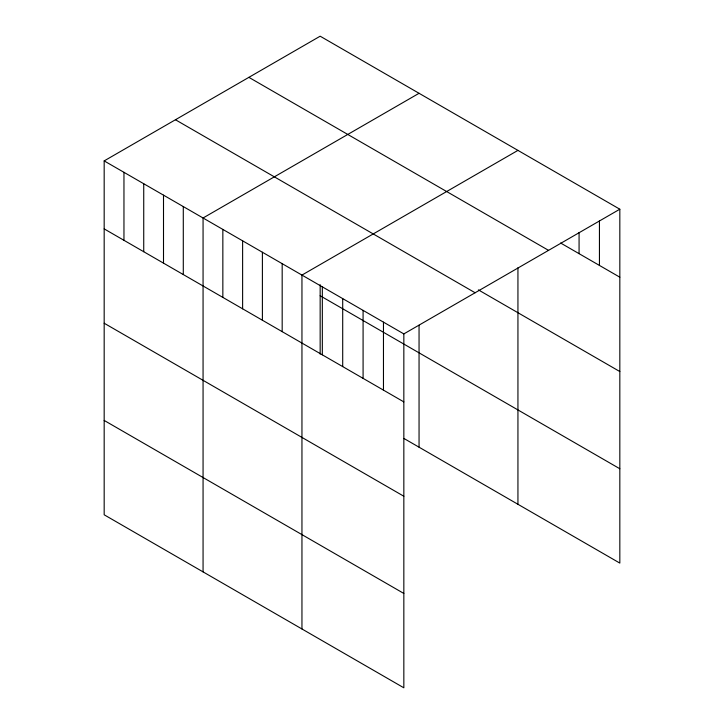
<?xml version="1.0" encoding="UTF-8"?>
<svg xmlns="http://www.w3.org/2000/svg" width="724" height="724" viewBox="0 0 724 724"><rect width="100%" height="100%" fill="white"/><g stroke="black" fill="none" stroke-linecap="round" stroke-linejoin="round"><path stroke-width="1.09" d="M104.175 160.9L403.838 333.909L403.838 687.8L104.175 514.791L104.175 160.9L320.162 36.2L619.825 209.209L619.825 563.1L403.983 438.491M419.051 93.296L203.064 217.987L203.064 571.888M517.941 150.384L301.953 275.084L301.953 628.975M403.838 333.909L619.825 209.209M560.629 243.02L619.825 277.192M248.884 77.35L548.548 250.359M478.383 289.881L619.825 371.548M175.452 119.75L475.116 292.758M320.162 295.745L619.825 468.754M104.175 228.884L403.838 401.892M104.175 323.23L403.838 496.239M104.175 420.436L403.838 593.454M599.445 220.847L599.445 265.427M579.073 232.485L579.073 253.662M517.941 267.789L517.941 504.284M419.051 325.221L419.051 447.188M383.467 322.144L383.467 390.127M363.086 310.379L363.086 378.362M342.705 298.614L342.705 366.597M322.334 286.849L322.334 354.832M320.162 284.695L320.162 354.154M282.179 263.663L282.179 331.646M262.396 252.242L262.396 320.225M242.621 240.83L242.621 308.813M222.847 229.408L222.847 297.392M183.29 206.575L183.29 274.559M163.506 195.154L163.506 263.138M143.732 183.733L143.732 251.717M123.958 172.312L123.958 240.296"/></g></svg>
